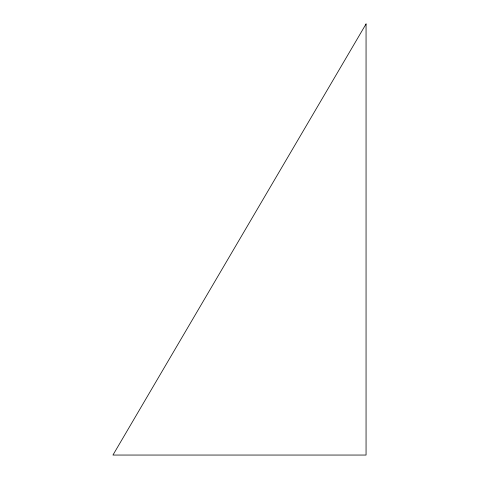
<?xml version="1.0" encoding="UTF-8"?>
<svg xmlns="http://www.w3.org/2000/svg" width="479" height="479" viewBox="0 0 479 479"><rect width="100%" height="100%" fill="white"/><g stroke="black" fill="none" stroke-linecap="round" stroke-linejoin="round"><path stroke-width="0.72" d="M366.058 23.95L112.942 455.05L366.058 455.05L366.058 23.95"/></g></svg>
